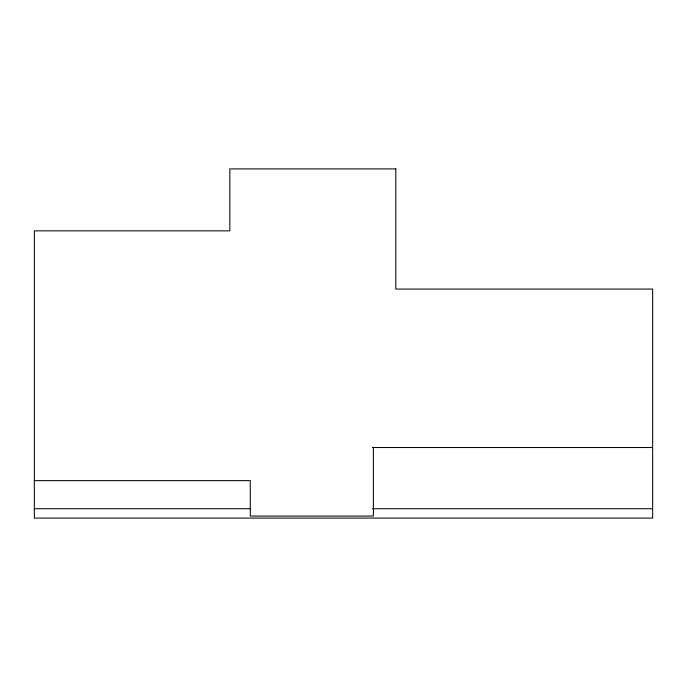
<?xml version="1.0" encoding="UTF-8"?>
<svg xmlns="http://www.w3.org/2000/svg" width="687" height="687" viewBox="0 0 687 687"><rect width="100%" height="100%" fill="white"/><g stroke="black" fill="none" stroke-linecap="round" stroke-linejoin="round"><path stroke-width="1.03" d="M372.483 447.52L652.65 447.52M34.35 480.634L250.291 480.634L250.291 516.074L373.376 516.074L373.376 447.529M34.35 508.715L250.549 508.715M372.483 508.715L652.65 508.715M395.806 168.908L229.81 168.908L229.81 230.849L34.35 230.849L34.35 518.092L652.65 518.092L652.65 289.072L395.806 289.072L395.806 168.908"/></g></svg>
